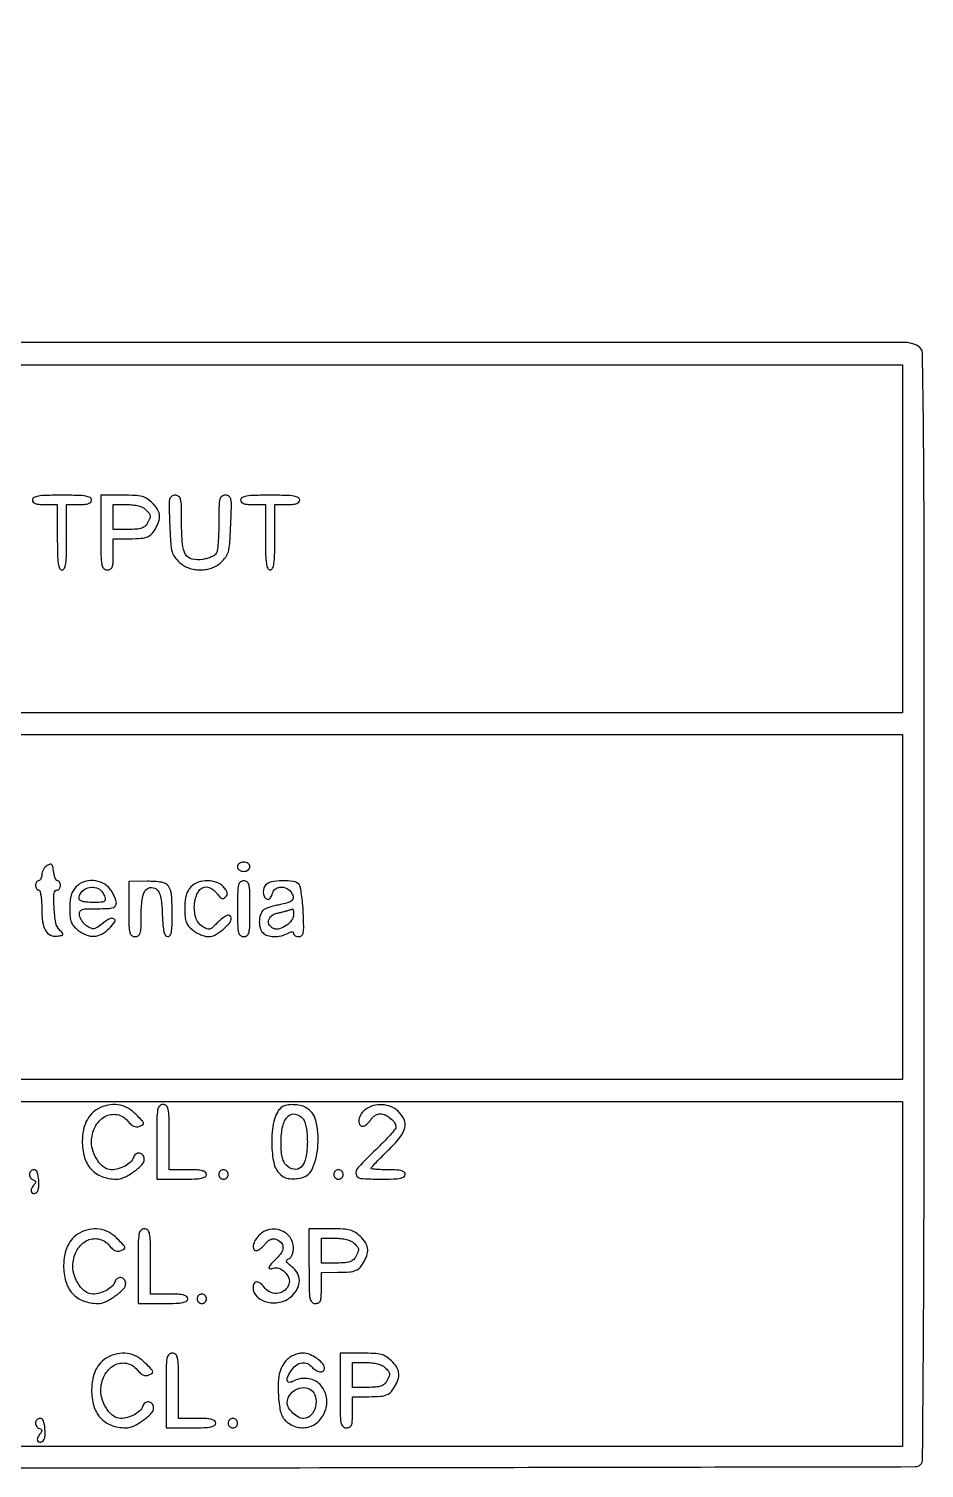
# Model space of a CAD drawing. Header units: millimetres. Extents: x 9982696 to 10277415, y 3207660 to 3335318.
# Drawn here: x 10019467.9 to 10019504.5, y 3333524 to 3333582.7 of the extents above; entities that cross this region are included whole.
import ezdxf

# ---------------------------------------------------------------- set-up
doc = ezdxf.new("R2010")
doc.units = ezdxf.units.MM
doc.header["$LTSCALE"] = 2

msp = doc.modelspace()

# ---------------------------------------------------------------- linework, layer by layer
msp.add_lwpolyline([(10019324.143, 3333524.021, 0.000002), (10019350.551, 3333523.998, 0.000133), (10019379.648, 3333523.981, 0.00008), (10019414.173, 3333523.975, 0.000071), (10019459.713, 3333523.982, 0.000351), (10019485.391, 3333524.007, 0.000016), (10019504.112, 3333524.039, 0.198457), (10019504.325, 3333524.128, 0.196938), (10019504.411, 3333524.334, 0.000233), (10019504.445, 3333529.037, 0.001377), (10019504.47, 3333535.563, 0.00029), (10019504.477, 3333546.965, 0.00015), (10019504.472, 3333561.793, 0.002539), (10019504.445, 3333566.687, 0.002021), (10019504.403, 3333569.501, 0.271532), (10019504.231, 3333569.782, 0.123497), (10019503.626, 3333569.934, 0.000003), (10019414.011, 3333569.924, 0.000002), (10019324.291, 3333569.913, 0.19888)], format="xyb")
for points in [[(10019503.589, 3333561.918), (10019503.589, 3333554.812), (10019470.214, 3333554.812), (10019436.839, 3333554.812), (10019436.839, 3333561.918), (10019436.839, 3333569.025), (10019470.214, 3333569.025), (10019503.589, 3333569.025)], [(10019503.589, 3333546.881), (10019503.589, 3333539.838), (10019470.214, 3333539.838), (10019436.839, 3333539.838), (10019436.839, 3333546.881), (10019436.839, 3333553.924), (10019470.214, 3333553.924), (10019503.589, 3333553.924)], [(10019503.589, 3333531.907), (10019503.589, 3333524.864), (10019470.214, 3333524.864), (10019436.839, 3333524.864), (10019436.839, 3333531.907), (10019436.839, 3333538.95), (10019470.214, 3333538.95), (10019503.589, 3333538.95)]]:
    msp.add_lwpolyline(points, close=True)
for points in [[(10019468.057, 3333563.505, 0.176579), (10019468.088, 3333563.418, 0.128937), (10019468.173, 3333563.358, 0.069535), (10019468.325, 3333563.324, 0.020272), (10019468.564, 3333563.314), (10019469.072, 3333563.314), (10019469.072, 3333561.982, 0.004841), (10019469.079, 3333561.266, 0.030643), (10019469.108, 3333560.903, 0.072528), (10019469.164, 3333560.712, 0.292784), (10019469.262, 3333560.649, 0.292784), (10019469.36, 3333560.712, 0.072528), (10019469.416, 3333560.903, 0.030643), (10019469.446, 3333561.266, 0.004841), (10019469.452, 3333561.982), (10019469.452, 3333563.314), (10019469.96, 3333563.314, 0.020272), (10019470.2, 3333563.324, 0.069535), (10019470.351, 3333563.358, 0.128937), (10019470.436, 3333563.418, 0.176579), (10019470.468, 3333563.505, 0.280451), (10019470.409, 3333563.601, 0.080293), (10019470.235, 3333563.658, 0.033635), (10019469.904, 3333563.688, 0.005528), (10019469.262, 3333563.695, 0.005528), (10019468.62, 3333563.688, 0.033635), (10019468.289, 3333563.658, 0.080293), (10019468.115, 3333563.601, 0.280451)], [(10019470.848, 3333562.172, 0.002988), (10019470.854, 3333561.225, 0.038318), (10019470.885, 3333560.872, 0.142907), (10019470.962, 3333560.712, 0.212584), (10019471.102, 3333560.649, 0.110458), (10019471.235, 3333560.679, 0.189791), (10019471.312, 3333560.761, 0.083766), (10019471.348, 3333560.927, 0.011557), (10019471.356, 3333561.284), (10019471.356, 3333561.918), (10019472.022, 3333561.92, 0.017324), (10019472.501, 3333561.938, 0.082945), (10019472.765, 3333562.003, 0.118379), (10019472.947, 3333562.137, 0.052982), (10019473.114, 3333562.386, 0.05201), (10019473.229, 3333562.673, 0.110735), (10019473.242, 3333562.911, 0.107889), (10019473.152, 3333563.136, 0.047791), (10019472.948, 3333563.384, 0.051949), (10019472.743, 3333563.55, 0.081415), (10019472.536, 3333563.641, 0.052321), (10019472.25, 3333563.684, 0.010938), (10019471.742, 3333563.695), (10019470.848, 3333563.695)], [(10019473.663, 3333562.473, 0.005983), (10019473.705, 3333561.727, 0.047791), (10019473.761, 3333561.388, 0.093937), (10019473.867, 3333561.165, 0.056841), (10019474.066, 3333560.95, 0.043464), (10019474.252, 3333560.817, 0.048555), (10019474.451, 3333560.723, 0.04741), (10019474.669, 3333560.668, 0.038283), (10019474.909, 3333560.649, 0.038283), (10019475.15, 3333560.668, 0.04741), (10019475.367, 3333560.723, 0.048555), (10019475.567, 3333560.817, 0.043464), (10019475.752, 3333560.95, 0.056841), (10019475.951, 3333561.165, 0.093937), (10019476.058, 3333561.388, 0.047791), (10019476.113, 3333561.727, 0.005983), (10019476.155, 3333562.473, 0.003501), (10019476.184, 3333563.251, 0.051098), (10019476.164, 3333563.525, 0.195044), (10019476.087, 3333563.647, 0.157735), (10019475.939, 3333563.695, 0.149964), (10019475.791, 3333563.65, 0.186131), (10019475.71, 3333563.532, 0.054979), (10019475.676, 3333563.273, 0.004459), (10019475.669, 3333562.585, -0.008607), (10019475.66, 3333562.148, -0.011609), (10019475.637, 3333561.753, -0.008767), (10019475.604, 3333561.426, -0.112401), (10019475.563, 3333561.311, -0.11663), (10019475.494, 3333561.244, -0.03378), (10019475.36, 3333561.175, -0.031977), (10019475.194, 3333561.116, -0.0293), (10019475.016, 3333561.076, -0.089741), (10019474.574, 3333561.084, -0.214395), (10019474.313, 3333561.271, -0.114011), (10019474.18, 3333561.696, -0.0187), (10019474.148, 3333562.562, 0.00431), (10019474.142, 3333563.266, 0.054004), (10019474.109, 3333563.53, 0.185414), (10019474.027, 3333563.649, 0.152266), (10019473.879, 3333563.695, 0.157735), (10019473.731, 3333563.647, 0.195044), (10019473.655, 3333563.525, 0.051098), (10019473.635, 3333563.251, 0.003501)], [(10019476.559, 3333563.505, 0.176579), (10019476.591, 3333563.418, 0.128937), (10019476.675, 3333563.358, 0.069535), (10019476.827, 3333563.324, 0.020272), (10019477.066, 3333563.314), (10019477.574, 3333563.314), (10019477.574, 3333561.982, 0.004841), (10019477.581, 3333561.266, 0.030643), (10019477.61, 3333560.903, 0.072528), (10019477.667, 3333560.712, 0.292784), (10019477.764, 3333560.649, 0.292784), (10019477.862, 3333560.712, 0.072528), (10019477.919, 3333560.903, 0.030643), (10019477.948, 3333561.266, 0.004841), (10019477.955, 3333561.982), (10019477.955, 3333563.314), (10019478.462, 3333563.314, 0.020272), (10019478.702, 3333563.324, 0.069535), (10019478.854, 3333563.358, 0.128937), (10019478.938, 3333563.418, 0.176579), (10019478.97, 3333563.505, 0.280451), (10019478.911, 3333563.601, 0.080293), (10019478.737, 3333563.658, 0.033635), (10019478.407, 3333563.688, 0.005528), (10019477.764, 3333563.695, 0.005528), (10019477.122, 3333563.688, 0.033635), (10019476.792, 3333563.658, 0.080293), (10019476.618, 3333563.601, 0.280451)], [(10019472.679, 3333563.115, -0.02205), (10019472.824, 3333562.957, -0.145631), (10019472.866, 3333562.86, -0.135273), (10019472.849, 3333562.753, -0.018083), (10019472.747, 3333562.545, -0.097086), (10019472.649, 3333562.425, -0.09539), (10019472.513, 3333562.35, -0.060631), (10019472.309, 3333562.31, -0.017409), (10019471.986, 3333562.299), (10019471.356, 3333562.299), (10019471.356, 3333562.807), (10019471.356, 3333563.314), (10019471.918, 3333563.314, -0.027709), (10019472.162, 3333563.301, -0.036352), (10019472.381, 3333563.26, -0.041435), (10019472.56, 3333563.197, -0.091152)], [(10019468.659, 3333548.58, 0.074546), (10019468.574, 3333548.514, 0.055529), (10019468.502, 3333548.419, 0.055881), (10019468.454, 3333548.311, 0.07861), (10019468.437, 3333548.207, -0.049301), (10019468.428, 3333548.112, -0.069297), (10019468.4, 3333548.032, -0.089471), (10019468.359, 3333547.978, -0.187159), (10019468.31, 3333547.959, 0.148195), (10019468.262, 3333547.945, 0.098894), (10019468.221, 3333547.904, 0.082425), (10019468.193, 3333547.842, 0.064853), (10019468.183, 3333547.769, 0.064853), (10019468.193, 3333547.696, 0.082425), (10019468.221, 3333547.635, 0.098894), (10019468.262, 3333547.593, 0.148195), (10019468.31, 3333547.579, -0.337146), (10019468.36, 3333547.541, -0.024906), (10019468.4, 3333547.363, -0.026529), (10019468.428, 3333547.125, -0.016099), (10019468.437, 3333546.842, 0.031669), (10019468.473, 3333546.285, 0.094828), (10019468.59, 3333545.925, 0.158076), (10019468.791, 3333545.736, 0.146726), (10019469.071, 3333545.695, 0.014067), (10019469.254, 3333545.727, 0.266094), (10019469.296, 3333545.764, 0.271435), (10019469.285, 3333545.818, 0.014528), (10019469.159, 3333545.952, -0.156719), (10019469.009, 3333546.242, -0.028149), (10019468.942, 3333546.854, -0.02471), (10019468.939, 3333547.452, -0.401012), (10019469.072, 3333547.579, 0.148195), (10019469.12, 3333547.593, 0.098894), (10019469.161, 3333547.635, 0.082425), (10019469.189, 3333547.696, 0.064853), (10019469.199, 3333547.769, 0.060556), (10019469.19, 3333547.842, 0.07923), (10019469.164, 3333547.904, 0.097254), (10019469.125, 3333547.945, 0.157486), (10019469.08, 3333547.959, -0.243326), (10019469.031, 3333547.985, -0.053523), (10019468.984, 3333548.069, -0.044256), (10019468.945, 3333548.19, -0.029765), (10019468.921, 3333548.332, 0.019594), (10019468.892, 3333548.533, 0.15855), (10019468.848, 3333548.614, 0.267107), (10019468.778, 3333548.63, 0.056904)], [(10019476.432, 3333548.531, 0.130775), (10019476.451, 3333548.457, 0.10214), (10019476.506, 3333548.396, 0.08892), (10019476.588, 3333548.354, 0.072314), (10019476.686, 3333548.34, 0.072314), (10019476.783, 3333548.354, 0.08892), (10019476.866, 3333548.396, 0.10214), (10019476.92, 3333548.457, 0.130775), (10019476.94, 3333548.531, 0.130775), (10019476.92, 3333548.604, 0.10214), (10019476.866, 3333548.665, 0.08892), (10019476.783, 3333548.707, 0.072314), (10019476.686, 3333548.721, 0.072314), (10019476.588, 3333548.707, 0.08892), (10019476.506, 3333548.665, 0.10214), (10019476.451, 3333548.604, 0.130775)], [(10019469.833, 3333547.706, 0.065724), (10019469.715, 3333547.552, 0.060528), (10019469.637, 3333547.368, 0.047963), (10019469.593, 3333547.134, 0.022344), (10019469.579, 3333546.827, 0.02011), (10019469.593, 3333546.484, 0.070008), (10019469.641, 3333546.269, 0.089449), (10019469.74, 3333546.104, 0.046892), (10019469.914, 3333545.938, 0.070259), (10019470.248, 3333545.744, 0.111823), (10019470.574, 3333545.69, 0.111813), (10019470.89, 3333545.782, 0.070239), (10019471.199, 3333546.015, 0.04721), (10019471.416, 3333546.276, 0.436502), (10019471.386, 3333546.404, 0.266157), (10019471.209, 3333546.404, 0.036821), (10019470.893, 3333546.191, -0.021689), (10019470.695, 3333546.048, -0.108057), (10019470.567, 3333545.999, -0.139112), (10019470.448, 3333546.015, -0.045032), (10019470.289, 3333546.1, -0.055261), (10019470.184, 3333546.187, -0.041314), (10019470.09, 3333546.303, -0.042184), (10019470.018, 3333546.43, -0.071106), (10019469.983, 3333546.546, -0.104606), (10019469.992, 3333546.696, -0.241233), (10019470.066, 3333546.776, -0.082087), (10019470.244, 3333546.811, -0.006994), (10019470.713, 3333546.817, 0.008733), (10019471.146, 3333546.825, 0.065896), (10019471.348, 3333546.859, 0.172102), (10019471.446, 3333546.931, 0.148817), (10019471.483, 3333547.054, 0.078685), (10019471.465, 3333547.168, 0.029388), (10019471.406, 3333547.319, 0.028242), (10019471.321, 3333547.48, 0.030501), (10019471.22, 3333547.625, 0.112063), (10019470.925, 3333547.864, 0.100298), (10019470.545, 3333547.964, 0.100173), (10019470.154, 3333547.909, 0.111476)], [(10019471.99, 3333546.799, 0.004593), (10019471.997, 3333546.118, 0.050964), (10019472.029, 3333545.848, 0.169746), (10019472.107, 3333545.724, 0.170672), (10019472.244, 3333545.675, 0.140474), (10019472.38, 3333545.714, 0.184439), (10019472.457, 3333545.816, 0.064066), (10019472.491, 3333546.034, 0.006771), (10019472.498, 3333546.548, -0.027423), (10019472.532, 3333547.171, -0.102724), (10019472.653, 3333547.542, -0.231243), (10019472.851, 3333547.677, -0.177741), (10019473.111, 3333547.622, -0.134651), (10019473.214, 3333547.509, -0.059981), (10019473.285, 3333547.319, -0.037252), (10019473.332, 3333547.029, -0.011202), (10019473.36, 3333546.582, 0.009151), (10019473.387, 3333546.131, 0.040645), (10019473.429, 3333545.869, 0.08391), (10019473.491, 3333545.725, 0.25421), (10019473.582, 3333545.675, 0.252923), (10019473.672, 3333545.724, 0.094439), (10019473.729, 3333545.861, 0.04226), (10019473.759, 3333546.116, 0.008577), (10019473.767, 3333546.572, 0.017912), (10019473.738, 3333547.384, 0.143228), (10019473.609, 3333547.732, 0.198731), (10019473.333, 3333547.896, 0.039919), (10019472.751, 3333547.934), (10019471.99, 3333547.924)], [(10019474.528, 3333547.706, 0.065724), (10019474.41, 3333547.552, 0.060528), (10019474.332, 3333547.368, 0.047963), (10019474.288, 3333547.134, 0.022344), (10019474.275, 3333546.827, 0.02011), (10019474.288, 3333546.484, 0.070008), (10019474.337, 3333546.269, 0.089449), (10019474.435, 3333546.104, 0.046892), (10019474.609, 3333545.938, 0.03844), (10019474.759, 3333545.838, 0.030776), (10019474.935, 3333545.753, 0.031716), (10019475.108, 3333545.694, 0.065831), (10019475.249, 3333545.675, 0.127431), (10019475.507, 3333545.742, 0.04401), (10019475.829, 3333545.96, 0.042985), (10019476.1, 3333546.222, 0.180948), (10019476.178, 3333546.431, 0.236955), (10019476.129, 3333546.53, 0.247639), (10019476.021, 3333546.546, 0.088102), (10019475.842, 3333546.447, 0.025759), (10019475.607, 3333546.235, -0.01794), (10019475.406, 3333546.048, -0.120841), (10019475.286, 3333545.986, -0.16442), (10019475.169, 3333545.997, -0.041116), (10019474.999, 3333546.091, -0.17779), (10019474.727, 3333546.459, -0.096089), (10019474.675, 3333547.028, -0.109516), (10019474.837, 3333547.522, -0.264595), (10019475.16, 3333547.706, -0.093919), (10019475.267, 3333547.685, -0.048605), (10019475.389, 3333547.623, -0.045958), (10019475.506, 3333547.533, -0.051856), (10019475.599, 3333547.425, 0.028025), (10019475.704, 3333547.292, 0.122952), (10019475.785, 3333547.236, 0.196723), (10019475.862, 3333547.238, 0.091956), (10019475.946, 3333547.295, 0.090475), (10019476.006, 3333547.382, 0.15703), (10019476.015, 3333547.468, 0.105818), (10019475.972, 3333547.568, 0.028835), (10019475.864, 3333547.703, 0.122549), (10019475.583, 3333547.891, 0.08652), (10019475.208, 3333547.957, 0.085147), (10019474.826, 3333547.893, 0.112439)], [(10019476.432, 3333546.817, 0.004487), (10019476.438, 3333546.124, 0.050222), (10019476.471, 3333545.85, 0.168559), (10019476.548, 3333545.724, 0.17273), (10019476.686, 3333545.675, 0.17273), (10019476.823, 3333545.724, 0.168559), (10019476.901, 3333545.85, 0.050222), (10019476.933, 3333546.124, 0.004487), (10019476.94, 3333546.817, 0.004487), (10019476.933, 3333547.511, 0.050222), (10019476.901, 3333547.785, 0.168559), (10019476.823, 3333547.91, 0.17273), (10019476.686, 3333547.959, 0.17273), (10019476.548, 3333547.91, 0.168559), (10019476.471, 3333547.785, 0.050222), (10019476.438, 3333547.511, 0.004487)], [(10019477.575, 3333547.771, 0.120295), (10019477.495, 3333547.606, 0.099875), (10019477.492, 3333547.41, 0.12137), (10019477.562, 3333547.256, 0.229755), (10019477.682, 3333547.198, 0.177388), (10019477.731, 3333547.216, 0.061393), (10019477.784, 3333547.273, 0.05167), (10019477.831, 3333547.355, 0.040275), (10019477.865, 3333547.452, -0.156788), (10019477.968, 3333547.615, -0.138056), (10019478.153, 3333547.697, -0.122623), (10019478.372, 3333547.675, -0.11083), (10019478.564, 3333547.553, -0.090674), (10019478.695, 3333547.364, -0.242145), (10019478.686, 3333547.205, -0.171579), (10019478.539, 3333547.08, -0.046511), (10019478.24, 3333546.997, 0.013292), (10019478.042, 3333546.955, 0.012017), (10019477.839, 3333546.902, 0.012136), (10019477.66, 3333546.846, 0.03708), (10019477.542, 3333546.796, 0.17695), (10019477.393, 3333546.634, 0.0806), (10019477.325, 3333546.349, 0.077688), (10019477.35, 3333546.045, 0.137659), (10019477.473, 3333545.828, 0.127405), (10019477.654, 3333545.721, 0.064479), (10019477.918, 3333545.681, 0.059891), (10019478.209, 3333545.71, 0.068374), (10019478.471, 3333545.807, -0.024465), (10019478.583, 3333545.86, -0.098707), (10019478.657, 3333545.875, -0.223915), (10019478.699, 3333545.855, -0.174147), (10019478.716, 3333545.807, 0.165298), (10019478.733, 3333545.757, 0.095381), (10019478.781, 3333545.714, 0.076451), (10019478.853, 3333545.685, 0.057216), (10019478.938, 3333545.675, 0.197021), (10019479.052, 3333545.722, 0.154623), (10019479.116, 3333545.841, 0.050239), (10019479.136, 3333546.091, 0.005749), (10019479.118, 3333546.658, 0.011678), (10019479.092, 3333547.047, 0.015294), (10019479.049, 3333547.4, 0.01282), (10019478.997, 3333547.689, 0.122952), (10019478.943, 3333547.801, 0.185694), (10019478.715, 3333547.929, 0.041642), (10019478.262, 3333547.957, 0.0419), (10019477.809, 3333547.909, 0.173862)], [(10019470.794, 3333547.609, -0.062485), (10019470.852, 3333547.557, -0.02892), (10019470.914, 3333547.477, -0.028095), (10019470.971, 3333547.385, -0.034842), (10019471.012, 3333547.293, -0.113427), (10019471.027, 3333547.179, -0.266876), (10019470.979, 3333547.111, -0.096645), (10019470.843, 3333547.078, -0.010977), (10019470.527, 3333547.071, -0.018723), (10019470.275, 3333547.081, -0.052103), (10019470.101, 3333547.112, -0.08899), (10019469.996, 3333547.164, -0.237487), (10019469.96, 3333547.236, -0.163521), (10019470.04, 3333547.473, -0.126297), (10019470.255, 3333547.644, -0.119283), (10019470.536, 3333547.696, -0.137213)], [(10019478.716, 3333546.567, -0.163242), (10019478.641, 3333546.342, -0.078698), (10019478.419, 3333546.129, -0.078937), (10019478.144, 3333545.995, -0.166696), (10019477.909, 3333546.003, -0.157212), (10019477.739, 3333546.141, -0.202607), (10019477.703, 3333546.337, -0.169947), (10019477.82, 3333546.525, -0.115866), (10019478.05, 3333546.636, 0.003509), (10019478.193, 3333546.668, 0.00363), (10019478.334, 3333546.703, 0.003504), (10019478.455, 3333546.734, 0.015583), (10019478.526, 3333546.755, -0.000365), (10019478.577, 3333546.772, -0.000436), (10019478.625, 3333546.788, -0.000376), (10019478.665, 3333546.801, -0.002847), (10019478.684, 3333546.807, -0.44555), (10019478.697, 3333546.8, -0.017282), (10019478.707, 3333546.741, -0.020851), (10019478.714, 3333546.662, -0.011894)], [(10019470.735, 3333538.646, 0.077806), (10019470.459, 3333538.43, 0.075214), (10019470.257, 3333538.138, 0.066842), (10019470.135, 3333537.769, 0.044677), (10019470.091, 3333537.325, 0.072141), (10019470.18, 3333536.676, 0.113212), (10019470.452, 3333536.186, 0.120927), (10019470.894, 3333535.883, 0.089909), (10019471.479, 3333535.777, 0.111572), (10019471.804, 3333535.85, 0.044568), (10019472.198, 3333536.083, 0.043138), (10019472.531, 3333536.368, 0.196406), (10019472.625, 3333536.6, 0.166718), (10019472.57, 3333536.759, 0.201299), (10019472.433, 3333536.836, 0.191974), (10019472.277, 3333536.794, 0.156311), (10019472.176, 3333536.652, -0.130424), (10019472.063, 3333536.473, -0.060543), (10019471.838, 3333536.311, -0.056821), (10019471.559, 3333536.197, -0.069055), (10019471.278, 3333536.158, -0.160586), (10019470.996, 3333536.251, -0.079297), (10019470.728, 3333536.524, -0.071765), (10019470.534, 3333536.902, -0.082888), (10019470.468, 3333537.3, -0.11858), (10019470.614, 3333537.908, -0.14637), (10019471.015, 3333538.328, -0.17954), (10019471.518, 3333538.41, -0.179651), (10019471.952, 3333538.145, 0.039078), (10019472.074, 3333538.012, 0.08462), (10019472.19, 3333537.937, 0.103998), (10019472.307, 3333537.912, 0.083503), (10019472.435, 3333537.935, 0.065536), (10019472.562, 3333537.999, 0.329401), (10019472.586, 3333538.069, 0.113987), (10019472.526, 3333538.173, 0.007559), (10019472.284, 3333538.422, 0.07201), (10019471.933, 3333538.684, 0.088877), (10019471.547, 3333538.812, 0.08929), (10019471.141, 3333538.798, 0.073423)], [(10019473.133, 3333537.3), (10019473.133, 3333535.777), (10019474.148, 3333535.777, 0.006994), (10019474.68, 3333535.785, 0.039364), (10019474.962, 3333535.815, 0.093584), (10019475.11, 3333535.873, 0.258593), (10019475.163, 3333535.967, 0.222027), (10019475.12, 3333536.059, 0.113455), (10019475.004, 3333536.118, 0.050675), (10019474.787, 3333536.15, 0.010614), (10019474.402, 3333536.158), (10019473.64, 3333536.158), (10019473.64, 3333537.49, 0.003595), (10019473.634, 3333538.311, 0.043488), (10019473.602, 3333538.624, 0.15568), (10019473.525, 3333538.767, 0.193568), (10019473.386, 3333538.823, 0.212584), (10019473.247, 3333538.76, 0.142907), (10019473.17, 3333538.601, 0.038318), (10019473.138, 3333538.247, 0.002988)], [(10019478.259, 3333538.726, 0.110049), (10019478.072, 3333538.529, 0.061823), (10019477.937, 3333538.227, 0.048132), (10019477.854, 3333537.822, 0.026075), (10019477.828, 3333537.314, 0.042303), (10019477.895, 3333536.517, 0.129942), (10019478.118, 3333536.027, 0.183177), (10019478.499, 3333535.808, 0.101861), (10019479.042, 3333535.831, 0.243252), (10019479.512, 3333536.246, 0.077347), (10019479.718, 3333537.187, 0.075493), (10019479.631, 3333538.167, 0.213051), (10019479.219, 3333538.698, 0.069694), (10019478.99, 3333538.783, 0.046241), (10019478.711, 3333538.816, 0.047239), (10019478.446, 3333538.799, 0.107449)], [(10019479.111, 3333538.235, -0.100058), (10019479.18, 3333538.106, -0.027959), (10019479.235, 3333537.881, -0.025823), (10019479.271, 3333537.605, -0.019689), (10019479.283, 3333537.3, -0.046399), (10019479.223, 3333536.656, -0.141615), (10019479.028, 3333536.268, -0.263218), (10019478.741, 3333536.177, -0.14564), (10019478.408, 3333536.357, -0.098583), (10019478.319, 3333536.49, -0.046), (10019478.257, 3333536.69, -0.035132), (10019478.22, 3333536.956, -0.017), (10019478.209, 3333537.3, -0.053553), (10019478.277, 3333537.938, -0.139327), (10019478.493, 3333538.342, -0.262758), (10019478.792, 3333538.431, -0.164797)], [(10019481.663, 3333538.625, 0.096579), (10019481.483, 3333538.439, 0.100221), (10019481.389, 3333538.2, 0.157297), (10019481.415, 3333538.013, 0.28805), (10019481.541, 3333537.934, 0.121331), (10019481.613, 3333537.952, 0.047568), (10019481.7, 3333538.009, 0.043473), (10019481.787, 3333538.091, 0.041443), (10019481.859, 3333538.188, -0.061547), (10019481.938, 3333538.285, -0.050971), (10019482.043, 3333538.367, -0.052986), (10019482.156, 3333538.423, -0.088032), (10019482.261, 3333538.442, -0.112182), (10019482.466, 3333538.396, -0.062377), (10019482.682, 3333538.257, -0.063962), (10019482.849, 3333538.076, -0.156061), (10019482.904, 3333537.905, -0.176188), (10019482.873, 3333537.821, -0.007375), (10019482.662, 3333537.576, -0.011969), (10019482.395, 3333537.29, -0.008143), (10019482.079, 3333536.978, 0.011195), (10019481.36, 3333536.258, 0.23413), (10019481.272, 3333535.976, 0.3469), (10019481.453, 3333535.809, 0.019493), (10019482.269, 3333535.777, 0.006994), (10019482.801, 3333535.785, 0.039364), (10019483.084, 3333535.815, 0.093584), (10019483.232, 3333535.873, 0.258593), (10019483.285, 3333535.967, 0.211442), (10019483.244, 3333536.058, 0.118311), (10019483.137, 3333536.117, 0.054498), (10019482.935, 3333536.149, 0.01212), (10019482.587, 3333536.158, -0.008175), (10019482.319, 3333536.162, -0.013563), (10019482.094, 3333536.176, -0.00717), (10019481.91, 3333536.194, -0.380739), (10019481.889, 3333536.219, -0.189423), (10019481.904, 3333536.258, -0.002367), (10019482.094, 3333536.46, -0.006564), (10019482.319, 3333536.692, -0.004204), (10019482.587, 3333536.955, 0.029162), (10019483.064, 3333537.475, 0.109426), (10019483.262, 3333537.868, 0.1695), (10019483.232, 3333538.209, 0.098761), (10019482.991, 3333538.547, 0.092568), (10019482.7, 3333538.733, 0.081683), (10019482.348, 3333538.813, 0.080732), (10019481.985, 3333538.776, 0.087155)], [(10019467.93, 3333535.978, 0.081183), (10019467.942, 3333535.905, 0.068449), (10019467.976, 3333535.835, 0.06988), (10019468.028, 3333535.779, 0.092683), (10019468.088, 3333535.745, -0.0718), (10019468.16, 3333535.709, -0.243372), (10019468.183, 3333535.664, -0.149588), (10019468.165, 3333535.602, -0.025095), (10019468.089, 3333535.501, 0.085687), (10019468.01, 3333535.362, 0.182844), (10019468.012, 3333535.24, 0.295538), (10019468.086, 3333535.187, 0.150993), (10019468.201, 3333535.217, 0.228868), (10019468.308, 3333535.384, 0.050867), (10019468.313, 3333535.733, 0.052762), (10019468.25, 3333536.062, 0.329698), (10019468.12, 3333536.158, 0.09335), (10019468.047, 3333536.144, 0.096425), (10019467.986, 3333536.105, 0.099164), (10019467.944, 3333536.047, 0.105033)], [(10019475.671, 3333535.967, 0.099038), (10019475.685, 3333535.895, 0.097945), (10019475.726, 3333535.833, 0.097945), (10019475.788, 3333535.792, 0.099038), (10019475.861, 3333535.777, 0.099038), (10019475.934, 3333535.792, 0.097945), (10019475.995, 3333535.833, 0.097945), (10019476.037, 3333535.895, 0.099038), (10019476.051, 3333535.967, 0.099038), (10019476.037, 3333536.04, 0.097945), (10019475.995, 3333536.102, 0.097945), (10019475.934, 3333536.143, 0.099038), (10019475.861, 3333536.158, 0.099038), (10019475.788, 3333536.143, 0.097945), (10019475.726, 3333536.102, 0.097945), (10019475.685, 3333536.04, 0.099038)], [(10019480.366, 3333535.967, 0.099038), (10019480.38, 3333535.895, 0.097945), (10019480.422, 3333535.833, 0.097945), (10019480.484, 3333535.792, 0.099038), (10019480.556, 3333535.777, 0.099038), (10019480.629, 3333535.792, 0.097945), (10019480.691, 3333535.833, 0.097945), (10019480.732, 3333535.895, 0.099038), (10019480.747, 3333535.967, 0.099038), (10019480.732, 3333536.04, 0.097945), (10019480.691, 3333536.102, 0.097945), (10019480.629, 3333536.143, 0.099038), (10019480.556, 3333536.158, 0.099038), (10019480.484, 3333536.143, 0.097945), (10019480.422, 3333536.102, 0.097945), (10019480.38, 3333536.04, 0.099038)], [(10019469.974, 3333533.57, 0.077806), (10019469.697, 3333533.354, 0.075214), (10019469.496, 3333533.062, 0.066842), (10019469.373, 3333532.693, 0.044677), (10019469.33, 3333532.249, 0.072141), (10019469.419, 3333531.6, 0.113212), (10019469.69, 3333531.11, 0.120927), (10019470.133, 3333530.807, 0.089909), (10019470.718, 3333530.701, 0.111572), (10019471.042, 3333530.774, 0.044568), (10019471.437, 3333531.007, 0.043138), (10019471.769, 3333531.292, 0.196406), (10019471.864, 3333531.524, 0.166718), (10019471.809, 3333531.683, 0.201299), (10019471.672, 3333531.76, 0.191974), (10019471.516, 3333531.718, 0.156311), (10019471.415, 3333531.576, -0.130424), (10019471.301, 3333531.397, -0.060543), (10019471.077, 3333531.235, -0.056821), (10019470.797, 3333531.121, -0.069055), (10019470.517, 3333531.082, -0.160586), (10019470.234, 3333531.175, -0.079297), (10019469.966, 3333531.448, -0.071765), (10019469.773, 3333531.826, -0.082888), (10019469.706, 3333532.224, -0.11858), (10019469.853, 3333532.832, -0.14637), (10019470.254, 3333533.252, -0.17954), (10019470.756, 3333533.334, -0.179651), (10019471.191, 3333533.069, 0.039078), (10019471.313, 3333532.936, 0.08462), (10019471.428, 3333532.861, 0.103998), (10019471.546, 3333532.836, 0.083503), (10019471.674, 3333532.859, 0.065536), (10019471.8, 3333532.923, 0.329401), (10019471.825, 3333532.993, 0.113987), (10019471.764, 3333533.097, 0.007559), (10019471.522, 3333533.346, 0.07201), (10019471.172, 3333533.608, 0.088877), (10019470.785, 3333533.736, 0.08929), (10019470.38, 3333533.722, 0.073423)], [(10019472.371, 3333532.224), (10019472.371, 3333530.701), (10019473.386, 3333530.701, 0.006994), (10019473.918, 3333530.709, 0.039364), (10019474.201, 3333530.739, 0.093584), (10019474.349, 3333530.797, 0.258593), (10019474.402, 3333530.891, 0.222027), (10019474.359, 3333530.983, 0.113455), (10019474.243, 3333531.042, 0.050675), (10019474.025, 3333531.074, 0.010614), (10019473.64, 3333531.082), (10019472.879, 3333531.082), (10019472.879, 3333532.414, 0.003595), (10019472.873, 3333533.235, 0.043488), (10019472.841, 3333533.548, 0.15568), (10019472.764, 3333533.691, 0.193568), (10019472.625, 3333533.747, 0.212584), (10019472.485, 3333533.684, 0.142907), (10019472.408, 3333533.525, 0.038318), (10019472.377, 3333533.171, 0.002988)], [(10019477.32, 3333533.493, 0.059254), (10019477.157, 3333533.285, 0.092405), (10019477.076, 3333533.073, 0.167246), (10019477.099, 3333532.923, 0.278922), (10019477.205, 3333532.858, 0.129796), (10019477.273, 3333532.876, 0.033692), (10019477.368, 3333532.939, 0.03194), (10019477.47, 3333533.028, 0.027859), (10019477.566, 3333533.133, -0.045125), (10019477.674, 3333533.245, -0.073202), (10019477.786, 3333533.316, -0.08885), (10019477.896, 3333533.343, -0.107768), (10019478.001, 3333533.327, -0.107897), (10019478.208, 3333533.191, -0.185564), (10019478.289, 3333533.004, -0.15086), (10019478.23, 3333532.781, -0.066352), (10019478.033, 3333532.544, 0.016838), (10019477.803, 3333532.316, 0.101442), (10019477.715, 3333532.174, 0.504775), (10019477.751, 3333532.119, 0.10514), (10019477.885, 3333532.14, -0.188444), (10019478.119, 3333532.139, -0.103112), (10019478.362, 3333531.978, -0.100858), (10019478.525, 3333531.731, -0.173313), (10019478.533, 3333531.487, -0.1412), (10019478.372, 3333531.245, -0.132927), (10019478.103, 3333531.119, -0.131281), (10019477.805, 3333531.145, -0.136277), (10019477.564, 3333531.316, 0.044836), (10019477.372, 3333531.515, 0.166014), (10019477.212, 3333531.579, 0.300692), (10019477.107, 3333531.517, 0.114317), (10019477.066, 3333531.343, 0.213713), (10019477.233, 3333530.971, 0.131779), (10019477.669, 3333530.751, 0.112511), (10019478.215, 3333530.762, 0.136274), (10019478.658, 3333531.013, 0.077888), (10019478.883, 3333531.32, 0.120388), (10019478.959, 3333531.638, 0.128974), (10019478.878, 3333531.94, 0.096913), (10019478.653, 3333532.201, -0.015936), (10019478.494, 3333532.334, -0.116938), (10019478.438, 3333532.415, -0.297094), (10019478.45, 3333532.474, -0.106433), (10019478.526, 3333532.524, 0.135549), (10019478.601, 3333532.579, 0.066568), (10019478.662, 3333532.683, 0.056353), (10019478.703, 3333532.819, 0.043633), (10019478.716, 3333532.974, 0.15918), (10019478.576, 3333533.402, 0.146931), (10019478.207, 3333533.681, 0.141611), (10019477.734, 3333533.717, 0.145648)], [(10019479.351, 3333532.224, 0.002988), (10019479.356, 3333531.276, 0.038318), (10019479.388, 3333530.923, 0.142907), (10019479.465, 3333530.763, 0.212584), (10019479.604, 3333530.701, 0.110458), (10019479.737, 3333530.731, 0.189791), (10019479.814, 3333530.812, 0.083766), (10019479.85, 3333530.979, 0.011557), (10019479.858, 3333531.336), (10019479.858, 3333531.97), (10019480.524, 3333531.972, 0.017324), (10019481.003, 3333531.99, 0.082945), (10019481.268, 3333532.054, 0.118379), (10019481.449, 3333532.189, 0.052982), (10019481.616, 3333532.438, 0.05201), (10019481.731, 3333532.725, 0.110735), (10019481.744, 3333532.963, 0.107889), (10019481.655, 3333533.188, 0.047791), (10019481.45, 3333533.435, 0.051949), (10019481.245, 3333533.601, 0.081415), (10019481.038, 3333533.693, 0.052321), (10019480.752, 3333533.736, 0.010938), (10019480.245, 3333533.747), (10019479.351, 3333533.747)], [(10019481.182, 3333533.167, -0.02205), (10019481.326, 3333533.009, -0.145631), (10019481.368, 3333532.912, -0.135273), (10019481.352, 3333532.804, -0.018083), (10019481.25, 3333532.596, -0.097086), (10019481.152, 3333532.476, -0.09539), (10019481.015, 3333532.401, -0.060631), (10019480.811, 3333532.362, -0.017409), (10019480.488, 3333532.351), (10019479.858, 3333532.351), (10019479.858, 3333532.858), (10019479.858, 3333533.366), (10019480.42, 3333533.366, -0.027709), (10019480.664, 3333533.352, -0.036352), (10019480.884, 3333533.312, -0.041435), (10019481.063, 3333533.249, -0.091152)], [(10019474.782, 3333530.891, 0.099038), (10019474.797, 3333530.819, 0.097945), (10019474.838, 3333530.757, 0.097945), (10019474.9, 3333530.716, 0.099038), (10019474.973, 3333530.701, 0.099038), (10019475.045, 3333530.716, 0.097945), (10019475.107, 3333530.757, 0.097945), (10019475.148, 3333530.819, 0.099038), (10019475.163, 3333530.891, 0.099038), (10019475.148, 3333530.964, 0.097945), (10019475.107, 3333531.026, 0.097945), (10019475.045, 3333531.067, 0.099038), (10019474.973, 3333531.082, 0.099038), (10019474.9, 3333531.067, 0.097945), (10019474.838, 3333531.026, 0.097945), (10019474.797, 3333530.964, 0.099038)], [(10019471.116, 3333528.494, 0.077806), (10019470.839, 3333528.278, 0.075214), (10019470.638, 3333527.986, 0.066842), (10019470.516, 3333527.617, 0.044677), (10019470.472, 3333527.173, 0.072141), (10019470.561, 3333526.524, 0.113212), (10019470.832, 3333526.034, 0.120927), (10019471.275, 3333525.731, 0.089909), (10019471.86, 3333525.625, 0.111572), (10019472.184, 3333525.698, 0.044568), (10019472.579, 3333525.931, 0.043138), (10019472.911, 3333526.216, 0.196406), (10019473.006, 3333526.448, 0.166718), (10019472.951, 3333526.607, 0.201299), (10019472.814, 3333526.684, 0.191974), (10019472.658, 3333526.642, 0.156311), (10019472.557, 3333526.5, -0.130424), (10019472.444, 3333526.321, -0.060543), (10019472.219, 3333526.159, -0.056821), (10019471.939, 3333526.045, -0.069055), (10019471.659, 3333526.006, -0.160586), (10019471.376, 3333526.099, -0.079297), (10019471.108, 3333526.372, -0.071765), (10019470.915, 3333526.75, -0.082888), (10019470.848, 3333527.148, -0.11858), (10019470.995, 3333527.756, -0.14637), (10019471.396, 3333528.176, -0.17954), (10019471.898, 3333528.258, -0.179651), (10019472.333, 3333527.993, 0.039078), (10019472.455, 3333527.86, 0.08462), (10019472.57, 3333527.785, 0.103998), (10019472.688, 3333527.76, 0.083503), (10019472.816, 3333527.783, 0.065536), (10019472.942, 3333527.847, 0.329401), (10019472.967, 3333527.917, 0.113987), (10019472.906, 3333528.021, 0.007559), (10019472.664, 3333528.27, 0.07201), (10019472.314, 3333528.532, 0.088877), (10019471.927, 3333528.66, 0.08929), (10019471.522, 3333528.646, 0.073423)], [(10019473.513, 3333527.148), (10019473.513, 3333525.625), (10019474.528, 3333525.625, 0.006994), (10019475.06, 3333525.633, 0.039364), (10019475.343, 3333525.663, 0.093584), (10019475.491, 3333525.721, 0.258593), (10019475.544, 3333525.815, 0.222027), (10019475.501, 3333525.907, 0.113455), (10019475.385, 3333525.966, 0.050675), (10019475.168, 3333525.998, 0.010614), (10019474.782, 3333526.006), (10019474.021, 3333526.006), (10019474.021, 3333527.338, 0.003595), (10019474.015, 3333528.159, 0.043488), (10019473.983, 3333528.472, 0.15568), (10019473.906, 3333528.615, 0.193568), (10019473.767, 3333528.671, 0.212584), (10019473.627, 3333528.608, 0.142907), (10019473.55, 3333528.449, 0.038318), (10019473.519, 3333528.095, 0.002988)], [(10019478.466, 3333528.42, 0.073626), (10019478.259, 3333528.142, 0.068881), (10019478.136, 3333527.809, 0.052522), (10019478.088, 3333527.381, 0.022298), (10019478.11, 3333526.804, 0.018364), (10019478.154, 3333526.444, 0.048786), (10019478.218, 3333526.194, 0.066303), (10019478.316, 3333526.009, 0.068643), (10019478.457, 3333525.858, 0.128163), (10019478.937, 3333525.64, 0.140447), (10019479.444, 3333525.695, 0.137276), (10019479.853, 3333526.013, 0.120359), (10019480.064, 3333526.513, 0.125663), (10019480.014, 3333527.059, 0.148299), (10019479.707, 3333527.475, 0.151808), (10019479.227, 3333527.644, 0.133088), (10019478.708, 3333527.524, -0.119629), (10019478.539, 3333527.48, -0.389946), (10019478.46, 3333527.551, -0.144407), (10019478.496, 3333527.736, -0.034026), (10019478.66, 3333528.008, -0.088028), (10019478.848, 3333528.196, -0.124871), (10019479.069, 3333528.279, -0.135603), (10019479.289, 3333528.244, -0.113133), (10019479.478, 3333528.1, 0.086606), (10019479.625, 3333527.974, 0.102395), (10019479.798, 3333527.915, 0.161898), (10019479.93, 3333527.941, 0.269539), (10019479.985, 3333528.036, 0.177734), (10019479.911, 3333528.238, 0.061818), (10019479.679, 3333528.452, 0.059325), (10019479.38, 3333528.616, 0.096101), (10019479.097, 3333528.671, 0.055637), (10019478.933, 3333528.652, 0.038905), (10019478.754, 3333528.597, 0.03927), (10019478.589, 3333528.516, 0.062717)], [(10019480.62, 3333527.148, 0.002988), (10019480.625, 3333526.2, 0.038318), (10019480.657, 3333525.847, 0.142907), (10019480.734, 3333525.687, 0.212584), (10019480.873, 3333525.625, 0.110458), (10019481.006, 3333525.655, 0.189791), (10019481.083, 3333525.736, 0.083766), (10019481.119, 3333525.903, 0.011557), (10019481.127, 3333526.26), (10019481.127, 3333526.894), (10019481.793, 3333526.896, 0.017324), (10019482.272, 3333526.914, 0.082945), (10019482.537, 3333526.978, 0.118379), (10019482.718, 3333527.113, 0.052982), (10019482.885, 3333527.362, 0.05201), (10019483, 3333527.649, 0.110735), (10019483.013, 3333527.887, 0.107889), (10019482.924, 3333528.112, 0.047791), (10019482.719, 3333528.359, 0.051949), (10019482.514, 3333528.525, 0.081415), (10019482.307, 3333528.617, 0.052321), (10019482.021, 3333528.66, 0.010938), (10019481.514, 3333528.671), (10019480.62, 3333528.671)], [(10019482.451, 3333528.091, -0.02205), (10019482.595, 3333527.933, -0.145631), (10019482.637, 3333527.836, -0.135273), (10019482.621, 3333527.728, -0.018083), (10019482.519, 3333527.52, -0.097086), (10019482.421, 3333527.4, -0.09539), (10019482.284, 3333527.325, -0.060631), (10019482.08, 3333527.286, -0.017409), (10019481.757, 3333527.275), (10019481.127, 3333527.275), (10019481.127, 3333527.782), (10019481.127, 3333528.29), (10019481.689, 3333528.29, -0.027709), (10019481.933, 3333528.276, -0.036352), (10019482.153, 3333528.236, -0.041435), (10019482.332, 3333528.173, -0.091152)], [(10019479.423, 3333527.178, -0.186929), (10019479.619, 3333526.893, -0.118539), (10019479.617, 3333526.485, -0.124439), (10019479.432, 3333526.137, -0.211793), (10019479.136, 3333526.006, -0.124592), (10019478.917, 3333526.061, -0.067153), (10019478.692, 3333526.226, -0.067682), (10019478.52, 3333526.442, -0.134925), (10019478.462, 3333526.651, -0.14999), (10019478.554, 3333526.95, -0.11902), (10019478.805, 3333527.178, -0.120664), (10019479.13, 3333527.265, -0.156638)], [(10019468.183, 3333525.826, 0.081183), (10019468.195, 3333525.753, 0.068449), (10019468.23, 3333525.683, 0.06988), (10019468.281, 3333525.627, 0.092683), (10019468.342, 3333525.593, -0.0718), (10019468.414, 3333525.557, -0.243372), (10019468.437, 3333525.512, -0.149588), (10019468.418, 3333525.45, -0.025095), (10019468.343, 3333525.349, 0.085687), (10019468.264, 3333525.21, 0.182844), (10019468.266, 3333525.088, 0.295538), (10019468.34, 3333525.035, 0.150993), (10019468.455, 3333525.065, 0.228868), (10019468.562, 3333525.232, 0.050867), (10019468.567, 3333525.581, 0.052762), (10019468.503, 3333525.91, 0.329698), (10019468.374, 3333526.006, 0.09335), (10019468.301, 3333525.992, 0.096425), (10019468.239, 3333525.953, 0.099164), (10019468.198, 3333525.895, 0.105033)], [(10019476.051, 3333525.815, 0.099038), (10019476.066, 3333525.743, 0.097945), (10019476.107, 3333525.681, 0.097945), (10019476.169, 3333525.64, 0.099038), (10019476.242, 3333525.625, 0.099038), (10019476.314, 3333525.64, 0.097945), (10019476.376, 3333525.681, 0.097945), (10019476.417, 3333525.743, 0.099038), (10019476.432, 3333525.815, 0.099038), (10019476.417, 3333525.888, 0.097945), (10019476.376, 3333525.95, 0.097945), (10019476.314, 3333525.991, 0.099038), (10019476.242, 3333526.006, 0.099038), (10019476.169, 3333525.991, 0.097945), (10019476.107, 3333525.95, 0.097945), (10019476.066, 3333525.888, 0.099038)]]:
    msp.add_lwpolyline(points, format="xyb", close=True)

doc.saveas('drawing.dxf')
